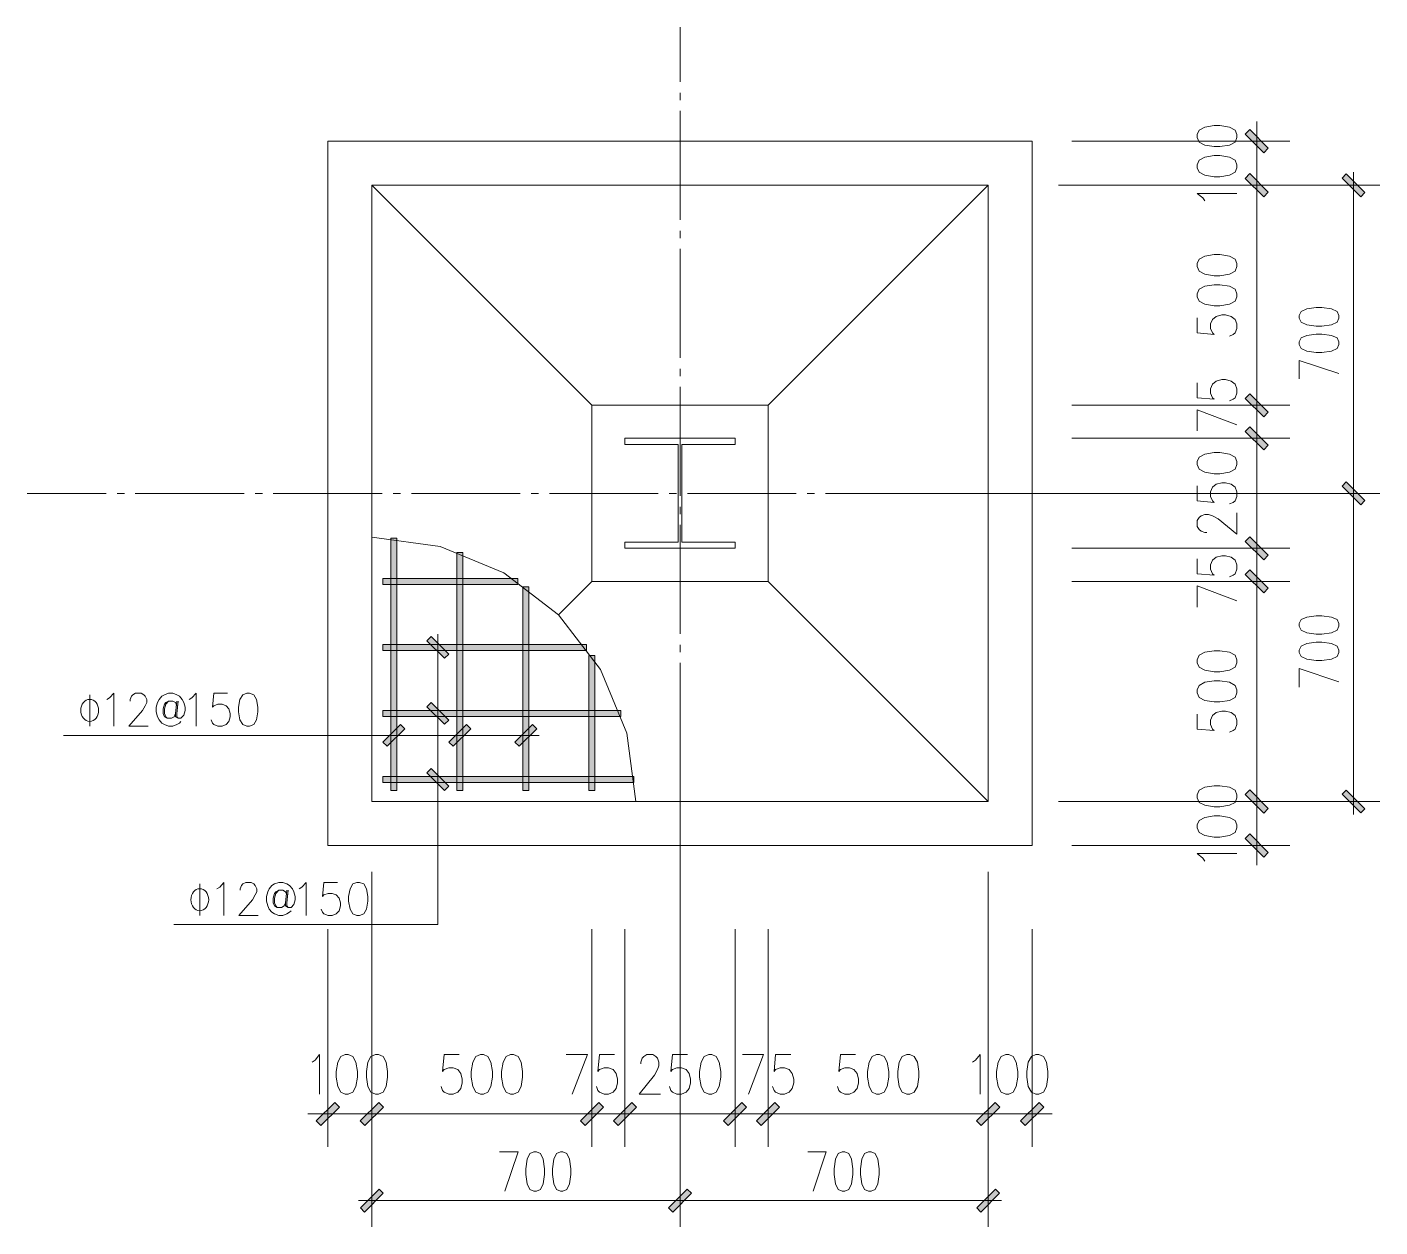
# Model space of a CAD drawing. Header units: millimetres. Extents: x 0 to 586, y 0 to 414.
# Drawn here: x 280 to 380.9, y 177.4 to 267 of the extents above; entities that cross this region are included whole.
import ezdxf

# ---------------------------------------------------------------- set-up
doc = ezdxf.new("R2010")
doc.units = ezdxf.units.MM

msp = doc.modelspace()

# ---------------------------------------------------------------- hatches: boundary and pattern name
h = msp.add_hatch(color=0)
h.dxf.hatch_style = 2
h.paths.add_polyline_path([(370.882333, 259.023556), (371.231583, 259.372806), (372.610944, 257.989917), (372.265222, 257.644194)])
h = msp.add_hatch(color=0)
h.dxf.hatch_style = 2
h.paths.add_polyline_path([(372.610944, 254.705556), (372.265222, 254.356306), (370.882333, 255.735667), (371.231583, 256.084917)])
h = msp.add_hatch(color=0)
h.dxf.hatch_style = 2
h.paths.add_polyline_path([(372.610944, 254.705556), (372.265222, 254.356306), (370.882333, 255.735667), (371.231583, 256.084917)])
h = msp.add_hatch(color=0)
h.dxf.hatch_style = 2
h.paths.add_polyline_path([(378.117806, 255.760361), (378.431778, 256.074333), (379.82525, 254.680861), (379.511278, 254.366889)])
h = msp.add_hatch(color=0)
h.dxf.hatch_style = 2
h.paths.add_polyline_path([(370.882333, 239.306806), (371.231583, 239.652528), (372.610944, 238.273167), (372.265222, 237.923917)])
h = msp.add_hatch(color=0)
h.dxf.hatch_style = 2
h.paths.add_polyline_path([(370.882333, 239.306806), (371.231583, 239.652528), (372.610944, 238.273167), (372.265222, 237.923917)])
h = msp.add_hatch(color=0)
h.dxf.hatch_style = 2
h.paths.add_polyline_path([(322.124917, 238.775169), (322.111864, 238.788222), (322.124917, 238.801275), (322.137969, 238.788222)])
h = msp.add_hatch(color=0)
h.dxf.hatch_style = 2
h.paths.add_polyline_path([(335.269417, 238.775169), (335.256364, 238.788222), (335.269417, 238.801275), (335.282469, 238.788222)])
h = msp.add_hatch(color=0)
h.dxf.hatch_style = 2
h.paths.add_polyline_path([(372.610944, 235.80725), (372.265222, 235.461528), (370.882333, 236.840889), (371.231583, 237.190139)])
h = msp.add_hatch(color=0)
h.dxf.hatch_style = 2
h.paths.add_polyline_path([(370.882333, 236.840889), (371.231583, 237.190139), (372.610944, 235.80725), (372.265222, 235.461528)])
h = msp.add_hatch(color=0)
h.dxf.hatch_style = 2
h.paths.add_polyline_path([(378.117806, 232.755722), (378.431778, 233.069694), (379.82525, 231.676222), (379.511278, 231.36225)])
h = msp.add_hatch(color=0)
h.dxf.hatch_style = 2
h.paths.add_polyline_path([(307.555194, 210.033306), (307.114222, 210.033306), (307.114222, 228.861056), (307.555194, 228.861056)])
h = msp.add_hatch(color=0)
h.dxf.hatch_style = 2
h.paths.add_polyline_path([(370.882333, 228.624694), (371.231583, 228.973944), (372.610944, 227.591056), (372.265222, 227.245333)])
h = msp.add_hatch(color=0)
h.dxf.hatch_style = 2
h.paths.add_polyline_path([(372.610944, 227.591056), (372.265222, 227.245333), (370.882333, 228.624694), (371.231583, 228.973944)])
h = msp.add_hatch(color=0)
h.dxf.hatch_style = 2
h.paths.add_polyline_path([(312.487028, 210.033306), (312.042528, 210.033306), (312.042528, 227.802722), (312.487028, 227.802722)])
h = msp.add_hatch(color=0)
h.dxf.hatch_style = 2
h.paths.add_polyline_path([(372.610944, 225.128667), (372.265222, 224.779417), (370.882333, 226.158778), (371.231583, 226.508028)])
h = msp.add_hatch(color=0)
h.dxf.hatch_style = 2
h.paths.add_polyline_path([(372.610944, 225.128667), (372.265222, 224.779417), (370.882333, 226.158778), (371.231583, 226.508028)])
h = msp.add_hatch(color=0)
h.dxf.hatch_style = 2
h.paths.add_polyline_path([(306.5145, 225.421472), (306.5145, 225.865972), (316.589833, 225.865972), (316.589833, 225.421472)])
h = msp.add_hatch(color=0)
h.dxf.hatch_style = 2
h.paths.add_polyline_path([(317.415333, 210.033306), (316.970833, 210.033306), (316.970833, 225.227444), (317.415333, 225.227444)])
h = msp.add_hatch(color=0)
h.dxf.hatch_style = 2
h.paths.add_polyline_path([(335.269417, 225.630669), (335.256364, 225.643722), (335.269417, 225.656775), (335.282469, 225.643722)])
h = msp.add_hatch(color=0)
h.dxf.hatch_style = 2
h.paths.add_polyline_path([(309.805917, 221.212833), (310.119889, 221.526806), (311.43575, 220.214472), (311.121778, 219.9005)])
h = msp.add_hatch(color=0)
h.dxf.hatch_style = 2
h.paths.add_polyline_path([(306.5145, 220.493167), (306.5145, 220.937667), (321.708639, 220.937667), (321.708639, 220.493167)])
h = msp.add_hatch(color=0)
h.dxf.hatch_style = 2
h.paths.add_polyline_path([(322.343639, 210.033306), (321.902667, 210.033306), (321.902667, 220.112167), (322.343639, 220.112167)])
h = msp.add_hatch(color=0)
h.dxf.hatch_style = 2
h.paths.add_polyline_path([(309.805917, 216.284528), (310.119889, 216.5985), (311.43575, 215.282639), (311.121778, 214.968667)])
h = msp.add_hatch(color=0)
h.dxf.hatch_style = 2
h.paths.add_polyline_path([(306.5145, 215.561333), (306.5145, 216.005833), (324.283917, 216.005833), (324.283917, 215.561333)])
h = msp.add_hatch(color=0)
h.dxf.hatch_style = 2
h.paths.add_polyline_path([(306.835528, 213.32825), (306.521556, 213.642222), (307.833889, 214.954556), (308.147861, 214.640583)])
h = msp.add_hatch(color=0)
h.dxf.hatch_style = 2
h.paths.add_polyline_path([(311.763833, 213.32825), (311.449861, 213.642222), (312.765722, 214.954556), (313.079694, 214.640583)])
h = msp.add_hatch(color=0)
h.dxf.hatch_style = 2
h.paths.add_polyline_path([(316.692139, 213.32825), (316.378167, 213.642222), (317.694028, 214.954556), (318.008, 214.640583)])
h = msp.add_hatch(color=0)
h.dxf.hatch_style = 2
h.paths.add_polyline_path([(306.5145, 210.633028), (306.5145, 211.077528), (325.254056, 211.077528), (325.254056, 210.633028)])
h = msp.add_hatch(color=0)
h.dxf.hatch_style = 2
h.paths.add_polyline_path([(309.805917, 211.356222), (310.119889, 211.670194), (311.43575, 210.354333), (311.121778, 210.040361)])
h = msp.add_hatch(color=0)
h.dxf.hatch_style = 2
h.paths.add_polyline_path([(370.882333, 209.726389), (371.231583, 210.075639), (372.610944, 208.696278), (372.265222, 208.347028)])
h = msp.add_hatch(color=0)
h.dxf.hatch_style = 2
h.paths.add_polyline_path([(370.882333, 209.726389), (371.231583, 210.075639), (372.610944, 208.696278), (372.265222, 208.347028)])
h = msp.add_hatch(color=0)
h.dxf.hatch_style = 2
h.paths.add_polyline_path([(378.117806, 209.751083), (378.431778, 210.065056), (379.82525, 208.671583), (379.511278, 208.357611)])
h = msp.add_hatch(color=0)
h.dxf.hatch_style = 2
h.paths.add_polyline_path([(372.610944, 205.408389), (372.265222, 205.062667), (370.882333, 206.442028), (371.231583, 206.791278)])
h = msp.add_hatch(color=0)
h.dxf.hatch_style = 2
h.paths.add_polyline_path([(301.889583, 185.014306), (301.540333, 185.363556), (302.919694, 186.742917), (303.268944, 186.393667)])
h = msp.add_hatch(color=0)
h.dxf.hatch_style = 2
h.paths.add_polyline_path([(306.207583, 186.742917), (306.556833, 186.393667), (305.177472, 185.014306), (304.828222, 185.363556)])
h = msp.add_hatch(color=0)
h.dxf.hatch_style = 2
h.paths.add_polyline_path([(306.207583, 186.742917), (306.556833, 186.393667), (305.177472, 185.014306), (304.828222, 185.363556)])
h = msp.add_hatch(color=0)
h.dxf.hatch_style = 2
h.paths.add_polyline_path([(321.606333, 185.014306), (321.260611, 185.363556), (322.639972, 186.742917), (322.989222, 186.393667)])
h = msp.add_hatch(color=0)
h.dxf.hatch_style = 2
h.paths.add_polyline_path([(321.606333, 185.014306), (321.260611, 185.363556), (322.639972, 186.742917), (322.989222, 186.393667)])
h = msp.add_hatch(color=0)
h.dxf.hatch_style = 2
h.paths.add_polyline_path([(325.105889, 186.742917), (325.451611, 186.393667), (324.07225, 185.014306), (323.723, 185.363556)])
h = msp.add_hatch(color=0)
h.dxf.hatch_style = 2
h.paths.add_polyline_path([(324.07225, 185.014306), (323.723, 185.363556), (325.105889, 186.742917), (325.451611, 186.393667)])
h = msp.add_hatch(color=0)
h.dxf.hatch_style = 2
h.paths.add_polyline_path([(332.288444, 185.014306), (331.939194, 185.363556), (333.318556, 186.742917), (333.667806, 186.393667)])
h = msp.add_hatch(color=0)
h.dxf.hatch_style = 2
h.paths.add_polyline_path([(333.318556, 186.742917), (333.667806, 186.393667), (332.288444, 185.014306), (331.939194, 185.363556)])
h = msp.add_hatch(color=0)
h.dxf.hatch_style = 2
h.paths.add_polyline_path([(335.784472, 186.742917), (336.133722, 186.393667), (334.754361, 185.014306), (334.405111, 185.363556)])
h = msp.add_hatch(color=0)
h.dxf.hatch_style = 2
h.paths.add_polyline_path([(335.784472, 186.742917), (336.133722, 186.393667), (334.754361, 185.014306), (334.405111, 185.363556)])
h = msp.add_hatch(color=0)
h.dxf.hatch_style = 2
h.paths.add_polyline_path([(351.18675, 185.014306), (350.8375, 185.363556), (352.216861, 186.742917), (352.566111, 186.393667)])
h = msp.add_hatch(color=0)
h.dxf.hatch_style = 2
h.paths.add_polyline_path([(351.18675, 185.014306), (350.8375, 185.363556), (352.216861, 186.742917), (352.566111, 186.393667)])
h = msp.add_hatch(color=0)
h.dxf.hatch_style = 2
h.paths.add_polyline_path([(355.50475, 186.742917), (355.850472, 186.393667), (354.471111, 185.014306), (354.121861, 185.363556)])
h = msp.add_hatch(color=0)
h.dxf.hatch_style = 2
h.paths.add_polyline_path([(306.232278, 180.265917), (306.54625, 179.951944), (305.152778, 178.554944), (304.838806, 178.868917)])
h = msp.add_hatch(color=0)
h.dxf.hatch_style = 2
h.paths.add_polyline_path([(329.236917, 180.265917), (329.550889, 179.951944), (328.157417, 178.554944), (327.843444, 178.868917)])
h = msp.add_hatch(color=0)
h.dxf.hatch_style = 2
h.paths.add_polyline_path([(352.241556, 180.265917), (352.555528, 179.951944), (351.162056, 178.554944), (350.848083, 178.868917)])

# ---------------------------------------------------------------- linework, layer by layer
at = {"color": 0, "lineweight": 0}
for points in [[(328.697167, 262.932333), (328.697167, 267.031611)], [(328.697167, 261.577667), (328.697167, 262.120944)], [(328.697167, 252.631222), (328.697167, 260.766278)], [(371.746639, 259.986639), (371.746639, 257.030361)], [(357.945972, 258.5085), (374.212556, 258.5085)], [(371.746639, 255.220611), (371.746639, 258.5085)], [(371.746639, 253.742472), (371.746639, 256.69875)], [(371.746639, 253.742472), (371.746639, 256.69875)], [(378.971528, 208.227083), (378.971528, 256.208389)], [(322.124917, 238.788222), (305.692528, 255.220611)], [(335.269417, 238.788222), (351.701806, 255.220611)], [(356.958194, 255.220611), (380.943556, 255.220611)], [(357.945972, 255.220611), (374.212556, 255.220611)], [(357.945972, 255.220611), (374.212556, 255.220611)], [(367.873139, 254.045861), (367.732028, 254.271639), (367.312222, 254.610306), (370.2685, 254.610306)], [(371.746639, 238.798806), (371.746639, 255.210028)], [(328.697167, 251.276556), (328.697167, 251.816306)], [(328.697167, 242.330111), (328.697167, 250.461639)], [(367.312222, 245.314611), (367.312222, 244.18925), (368.578694, 244.076361), (368.437583, 244.18925), (368.296472, 244.527917), (368.296472, 244.863056), (368.437583, 245.201722), (368.719806, 245.4275), (369.143139, 245.540389), (369.425361, 245.540389), (369.845167, 245.4275), (370.127389, 245.201722), (370.2685, 244.863056), (370.2685, 244.527917), (370.127389, 244.18925), (369.986278, 244.076361), (369.704056, 243.963472)], [(328.697167, 240.971917), (328.697167, 241.515194)], [(374.921639, 240.76025), (374.921639, 242.139611), (377.881444, 241.155361)], [(367.312222, 240.478028), (367.312222, 239.352667), (368.578694, 239.239778), (368.437583, 239.352667), (368.296472, 239.691333), (368.296472, 240.03), (368.437583, 240.365139), (368.719806, 240.590917), (369.143139, 240.703806), (369.425361, 240.703806), (369.845167, 240.590917), (370.127389, 240.365139), (370.2685, 240.03), (370.2685, 239.691333), (370.127389, 239.352667), (369.986278, 239.239778), (369.704056, 239.126889)], [(328.697167, 232.025472), (328.697167, 240.160528)], [(371.746639, 240.266361), (371.746639, 237.310083)], [(371.746639, 240.266361), (371.746639, 237.310083)], [(357.945972, 238.788222), (374.212556, 238.788222)], [(357.945972, 238.788222), (374.212556, 238.788222)], [(367.312222, 236.872639), (367.312222, 238.449556), (370.2685, 237.324194)], [(371.746639, 238.798806), (371.746639, 238.809389)], [(371.746639, 236.325833), (371.746639, 238.788222)], [(371.746639, 234.844167), (371.746639, 237.803972)], [(371.746639, 237.803972), (371.746639, 234.844167)], [(357.945972, 236.325833), (374.212556, 236.325833)], [(357.945972, 236.325833), (374.212556, 236.325833)], [(371.746639, 236.332889), (371.746639, 236.343472)], [(371.746639, 236.325833), (371.746639, 228.109639)], [(371.746639, 236.31525), (371.746639, 236.304667)], [(367.312222, 232.780417), (367.312222, 231.651528), (368.578694, 231.538639), (368.437583, 231.651528), (368.296472, 231.990194), (368.296472, 232.328861), (368.437583, 232.667528), (368.719806, 232.893306), (369.143139, 233.006194), (369.425361, 233.006194), (369.845167, 232.893306), (370.127389, 232.667528), (370.2685, 232.328861), (370.2685, 231.990194), (370.127389, 231.651528), (369.986278, 231.538639), (369.704056, 231.429278)], [(285.866417, 232.215972), (279.957389, 232.215972)], [(287.221083, 232.215972), (286.677806, 232.215972)], [(296.167528, 232.215972), (288.036, 232.215972)], [(297.525722, 232.215972), (296.982444, 232.215972)], [(306.472167, 232.215972), (298.337111, 232.215972)], [(307.826833, 232.215972), (307.283556, 232.215972)], [(316.773278, 232.215972), (308.64175, 232.215972)], [(318.131472, 232.215972), (317.588194, 232.215972)], [(327.077917, 232.215972), (318.942861, 232.215972)], [(328.432583, 232.215972), (327.889306, 232.215972)], [(337.379028, 232.215972), (329.2475, 232.215972)], [(338.737222, 232.215972), (338.193944, 232.215972)], [(345.457639, 232.215972), (339.548611, 232.215972)], [(345.457639, 232.215972), (380.943556, 232.215972)], [(328.697167, 230.670806), (328.697167, 231.210556)], [(368.01425, 229.287917), (367.873139, 229.287917), (367.594444, 229.400806), (367.453333, 229.513694), (367.312222, 229.735944), (367.312222, 230.1875), (367.453333, 230.413278), (367.594444, 230.526167), (367.873139, 230.639056), (368.155361, 230.639056), (368.437583, 230.526167), (368.860917, 230.300389), (370.2685, 229.175028), (370.2685, 230.751944)], [(328.697167, 221.724361), (328.697167, 229.855889)], [(371.746639, 229.587778), (371.746639, 226.627972)], [(371.746639, 226.627972), (371.746639, 229.587778)], [(325.409278, 209.214861), (324.735472, 214.316028), (322.766972, 219.071472), (319.630778, 223.153111), (315.549139, 226.285778), (310.793694, 228.257806), (305.692528, 228.931611)], [(357.945972, 228.109639), (374.212556, 228.109639)], [(357.945972, 228.109639), (374.212556, 228.109639)], [(367.312222, 227.333528), (367.312222, 226.208167), (368.578694, 226.095278), (368.437583, 226.208167), (368.296472, 226.546833), (368.296472, 226.881972), (368.437583, 227.220639), (368.719806, 227.446417), (369.143139, 227.559306), (369.425361, 227.559306), (369.845167, 227.446417), (370.127389, 227.220639), (370.2685, 226.881972), (370.2685, 226.546833), (370.127389, 226.208167), (369.986278, 226.095278), (369.704056, 225.982389)], [(371.746639, 228.116694), (371.746639, 228.127278)], [(371.746639, 228.109639), (371.746639, 225.643722)], [(371.746639, 228.099056), (371.746639, 228.088472)], [(371.746639, 224.165583), (371.746639, 227.121861)], [(371.746639, 224.165583), (371.746639, 227.121861)], [(322.124917, 225.643722), (319.634306, 223.153111)], [(335.269417, 225.643722), (351.701806, 209.211333)], [(357.945972, 225.643722), (374.212556, 225.643722)], [(357.945972, 225.643722), (374.212556, 225.643722)], [(367.312222, 223.728139), (367.312222, 225.305056), (370.2685, 224.179694)], [(371.746639, 225.633139), (371.746639, 225.622556)], [(371.746639, 225.633139), (371.746639, 209.221917)], [(310.620833, 200.010889), (310.620833, 221.699667)], [(328.697167, 220.366167), (328.697167, 220.909444)], [(328.697167, 215.4555), (328.697167, 219.554778)], [(374.921639, 217.755611), (374.921639, 219.134972), (377.881444, 218.150722)], [(284.635222, 217.180583), (284.635222, 214.831083)], [(285.915806, 216.827806), (286.120417, 216.944222), (286.427333, 217.297), (286.427333, 214.831083)], [(287.655, 216.707861), (287.655, 216.827806), (287.757306, 217.060639), (287.859611, 217.180583), (288.064222, 217.297), (288.473444, 217.297), (288.678056, 217.180583), (288.780361, 217.060639), (288.886194, 216.827806), (288.886194, 216.591444), (288.780361, 216.358611), (288.57575, 216.005833), (287.552694, 214.831083), (288.9885, 214.831083)], [(291.136917, 216.707861), (291.034611, 215.769472), (291.034611, 215.536639), (291.239222, 215.416694), (291.443833, 215.416694), (291.648444, 215.653056), (291.75075, 216.005833), (291.75075, 216.238667), (291.648444, 216.591444), (291.546139, 216.827806), (291.341528, 217.060639), (291.136917, 217.180583), (290.83, 217.297), (290.523083, 217.297), (290.216167, 217.180583), (290.011556, 217.060639), (289.806944, 216.827806), (289.704639, 216.591444), (289.602333, 216.238667), (289.602333, 215.889417), (289.704639, 215.536639), (289.806944, 215.300278), (290.011556, 215.067444), (290.216167, 214.9475), (290.523083, 214.831083), (290.83, 214.831083), (291.136917, 214.9475), (291.341528, 215.067444), (291.443833, 215.183861)], [(292.057667, 216.827806), (292.265806, 216.944222), (292.572722, 217.297), (292.572722, 214.831083)], [(294.92575, 217.297), (293.902694, 217.297), (293.800389, 216.238667), (293.902694, 216.358611), (294.209611, 216.475028), (294.516528, 216.475028), (294.823444, 216.358611), (295.028056, 216.12225), (295.130361, 215.769472), (295.130361, 215.536639), (295.028056, 215.183861), (294.823444, 214.9475), (294.516528, 214.831083), (294.209611, 214.831083), (293.902694, 214.9475), (293.800389, 215.067444), (293.698083, 215.300278)], [(291.136917, 216.358611), (291.034611, 216.591444), (290.83, 216.707861), (290.523083, 216.707861), (290.318472, 216.591444), (290.216167, 216.475028), (290.113861, 216.12225), (290.113861, 215.769472), (290.216167, 215.536639), (290.420778, 215.416694), (290.727694, 215.416694), (290.932306, 215.536639), (291.034611, 215.769472)], [(290.523083, 216.707861), (290.318472, 216.475028), (290.216167, 216.12225), (290.216167, 215.769472), (290.318472, 215.536639), (290.420778, 215.416694)], [(291.239222, 216.707861), (291.136917, 215.769472), (291.136917, 215.536639), (291.239222, 215.416694)], [(328.697167, 215.4555), (328.697167, 177.440167)], [(367.312222, 215.737722), (367.312222, 214.612361), (368.578694, 214.499472), (368.437583, 214.612361), (368.296472, 214.9475), (368.296472, 215.286167), (368.437583, 215.624833), (368.719806, 215.850611), (369.143139, 215.9635), (369.425361, 215.9635), (369.845167, 215.850611), (370.127389, 215.624833), (370.2685, 215.286167), (370.2685, 214.9475), (370.127389, 214.612361), (369.986278, 214.499472), (369.704056, 214.386583)], [(282.687889, 214.139639), (318.180861, 214.139639)], [(371.746639, 210.689472), (371.746639, 207.733194)], [(371.746639, 210.689472), (371.746639, 207.733194)], [(356.958194, 209.211333), (380.943556, 209.211333)], [(357.945972, 209.211333), (374.212556, 209.211333)], [(357.945972, 209.211333), (374.212556, 209.211333)], [(371.746639, 209.221917), (371.746639, 209.2325)], [(371.746639, 209.211333), (371.746639, 205.926972)], [(371.746639, 204.445306), (371.746639, 207.405111)], [(357.945972, 205.926972), (374.212556, 205.926972)], [(367.873139, 204.752222), (367.732028, 204.978), (367.312222, 205.316667), (370.2685, 205.316667)], [(371.746639, 205.916389), (371.746639, 205.905806)], [(292.851417, 203.048306), (292.851417, 200.698806)], [(294.132, 202.695528), (294.336611, 202.811944), (294.643528, 203.164722), (294.643528, 200.698806)], [(295.871194, 202.579111), (295.871194, 202.695528), (295.9735, 202.931889), (296.075806, 203.048306), (296.280417, 203.164722), (296.689639, 203.164722), (296.89425, 203.048306), (296.996556, 202.931889), (297.098861, 202.695528), (297.098861, 202.459167), (296.996556, 202.226333), (296.791944, 201.873556), (295.768889, 200.698806), (297.201167, 200.698806)], [(299.353111, 202.579111), (299.250806, 201.640722), (299.250806, 201.404361), (299.455417, 201.287944), (299.660028, 201.287944), (299.864639, 201.520778), (299.966944, 201.873556), (299.966944, 202.109917), (299.864639, 202.459167), (299.762333, 202.695528), (299.557722, 202.931889), (299.353111, 203.048306), (299.046194, 203.164722), (298.739278, 203.164722), (298.432361, 203.048306), (298.22775, 202.931889), (298.023139, 202.695528), (297.920833, 202.459167), (297.818528, 202.109917), (297.818528, 201.757139), (297.920833, 201.404361), (298.023139, 201.168), (298.22775, 200.935167), (298.432361, 200.81875), (298.739278, 200.698806), (299.046194, 200.698806), (299.353111, 200.81875), (299.557722, 200.935167), (299.660028, 201.051583)], [(300.273861, 202.695528), (300.478472, 202.811944), (300.788917, 203.164722), (300.788917, 200.698806)], [(303.141944, 203.164722), (302.118889, 203.164722), (302.016583, 202.109917), (302.118889, 202.226333), (302.425806, 202.34275), (302.732722, 202.34275), (303.039639, 202.226333), (303.24425, 201.989972), (303.346556, 201.640722), (303.346556, 201.404361), (303.24425, 201.051583), (303.039639, 200.81875), (302.732722, 200.698806), (302.425806, 200.698806), (302.118889, 200.81875), (302.016583, 200.935167), (301.914278, 201.168)], [(305.692528, 203.954944), (305.692528, 177.440167)], [(351.701806, 203.954944), (351.701806, 177.440167)], [(299.353111, 202.226333), (299.250806, 202.459167), (299.046194, 202.579111), (298.739278, 202.579111), (298.534667, 202.459167), (298.432361, 202.34275), (298.330056, 201.989972), (298.330056, 201.640722), (298.432361, 201.404361), (298.636972, 201.287944), (298.943889, 201.287944), (299.1485, 201.404361), (299.250806, 201.640722)], [(298.739278, 202.579111), (298.534667, 202.34275), (298.432361, 201.989972), (298.432361, 201.640722), (298.534667, 201.404361), (298.636972, 201.287944)], [(299.455417, 202.579111), (299.353111, 201.640722), (299.353111, 201.404361), (299.455417, 201.287944)], [(310.620833, 200.010889), (290.904083, 200.010889)], [(302.404639, 199.682806), (302.404639, 183.412694)], [(305.692528, 199.682806), (305.692528, 183.412694)], [(305.692528, 199.682806), (305.692528, 183.412694)], [(322.124917, 199.682806), (322.124917, 183.412694)], [(322.124917, 199.682806), (322.124917, 183.412694)], [(324.587306, 199.682806), (324.587306, 183.412694)], [(324.587306, 199.682806), (324.587306, 183.412694)], [(332.8035, 199.682806), (332.8035, 183.412694)], [(332.8035, 199.682806), (332.8035, 183.412694)], [(335.269417, 199.682806), (335.269417, 183.412694)], [(335.269417, 199.682806), (335.269417, 183.412694)], [(351.701806, 199.682806), (351.701806, 183.412694)], [(351.701806, 199.682806), (351.701806, 183.412694)], [(354.986167, 199.682806), (354.986167, 183.412694)], [(301.229889, 189.752111), (301.455667, 189.893222), (301.794333, 190.316556), (301.794333, 187.35675)], [(312.218917, 190.316556), (311.090028, 190.316556), (310.977139, 189.046556), (311.090028, 189.187667), (311.428694, 189.328778), (311.767361, 189.328778), (312.106028, 189.187667), (312.331806, 188.905444), (312.441167, 188.485639), (312.441167, 188.203417), (312.331806, 187.780083), (312.106028, 187.497861), (311.767361, 187.35675), (311.428694, 187.35675), (311.090028, 187.497861), (310.977139, 187.638972), (310.86425, 187.921194)], [(320.209333, 190.316556), (321.78625, 190.316556), (320.657361, 187.35675)], [(323.814722, 190.316556), (322.685833, 190.316556), (322.572944, 189.046556), (322.685833, 189.187667), (323.0245, 189.328778), (323.363167, 189.328778), (323.701833, 189.187667), (323.927611, 188.905444), (324.0405, 188.485639), (324.0405, 188.203417), (323.927611, 187.780083), (323.701833, 187.497861), (323.363167, 187.35675), (323.0245, 187.35675), (322.685833, 187.497861), (322.572944, 187.638972), (322.460056, 187.921194)], [(325.765583, 189.611), (325.765583, 189.752111), (325.878472, 190.034333), (325.991361, 190.175444), (326.217139, 190.316556), (326.668694, 190.316556), (326.894472, 190.175444), (327.007361, 190.034333), (327.12025, 189.752111), (327.12025, 189.469889), (327.007361, 189.187667), (326.781583, 188.764333), (325.652694, 187.35675), (327.233139, 187.35675)], [(329.258083, 190.316556), (328.132722, 190.316556), (328.019833, 189.046556), (328.132722, 189.187667), (328.471389, 189.328778), (328.810056, 189.328778), (329.148722, 189.187667), (329.370972, 188.905444), (329.483861, 188.485639), (329.483861, 188.203417), (329.370972, 187.780083), (329.148722, 187.497861), (328.810056, 187.35675), (328.471389, 187.35675), (328.132722, 187.497861), (328.019833, 187.638972), (327.906944, 187.921194)], [(333.353833, 190.316556), (334.93075, 190.316556), (333.805389, 187.35675)], [(336.959222, 190.316556), (335.833861, 190.316556), (335.720972, 189.046556), (335.833861, 189.187667), (336.169, 189.328778), (336.507667, 189.328778), (336.846333, 189.187667), (337.072111, 188.905444), (337.185, 188.485639), (337.185, 188.203417), (337.072111, 187.780083), (336.846333, 187.497861), (336.507667, 187.35675), (336.169, 187.35675), (335.833861, 187.497861), (335.720972, 187.638972), (335.608083, 187.921194)], [(341.795806, 190.316556), (340.666917, 190.316556), (340.554028, 189.046556), (340.666917, 189.187667), (341.005583, 189.328778), (341.34425, 189.328778), (341.682917, 189.187667), (341.908694, 188.905444), (342.021583, 188.485639), (342.021583, 188.203417), (341.908694, 187.780083), (341.682917, 187.497861), (341.34425, 187.35675), (341.005583, 187.35675), (340.666917, 187.497861), (340.554028, 187.638972), (340.441139, 187.921194)], [(350.527056, 189.752111), (350.752833, 189.893222), (351.0915, 190.316556), (351.0915, 187.35675)], [(300.9265, 185.878611), (303.882778, 185.878611)], [(305.692528, 185.878611), (302.404639, 185.878611)], [(307.170667, 185.878611), (304.214389, 185.878611)], [(307.170667, 185.878611), (304.214389, 185.878611)], [(322.114333, 185.878611), (305.703111, 185.878611)], [(320.64325, 185.878611), (323.603056, 185.878611)], [(320.64325, 185.878611), (323.603056, 185.878611)], [(322.114333, 185.878611), (322.10375, 185.878611)], [(324.587306, 185.878611), (322.124917, 185.878611)], [(326.065444, 185.878611), (323.109167, 185.878611)], [(323.109167, 185.878611), (326.065444, 185.878611)], [(332.8035, 185.878611), (324.587306, 185.878611)], [(324.597889, 185.878611), (324.608472, 185.878611)], [(331.325361, 185.878611), (334.281639, 185.878611)], [(334.281639, 185.878611), (331.325361, 185.878611)], [(332.8035, 185.878611), (335.269417, 185.878611)], [(332.814083, 185.878611), (332.824667, 185.878611)], [(336.747556, 185.878611), (333.791278, 185.878611)], [(336.747556, 185.878611), (333.791278, 185.878611)], [(335.28, 185.878611), (351.691222, 185.878611)], [(350.223667, 185.878611), (353.179944, 185.878611)], [(350.223667, 185.878611), (353.179944, 185.878611)], [(351.691222, 185.878611), (351.680639, 185.878611)], [(351.701806, 185.878611), (354.986167, 185.878611)], [(356.467833, 185.878611), (353.508028, 185.878611)], [(354.99675, 185.878611), (355.007333, 185.878611)], [(315.228111, 183.059917), (316.611, 183.059917), (315.623222, 180.100111)], [(338.23275, 183.059917), (339.615639, 183.059917), (338.627861, 180.100111)], [(304.70475, 179.408667), (352.686056, 179.408667)]]:
    msp.add_lwpolyline(points, dxfattribs=at)
for points in [[(367.312222, 258.780139), (367.453333, 258.441472), (367.873139, 258.215694), (368.578694, 258.102806), (369.002028, 258.102806), (369.704056, 258.215694), (370.127389, 258.441472), (370.2685, 258.780139), (370.2685, 259.005917), (370.127389, 259.344583), (369.704056, 259.566833), (369.002028, 259.679722), (368.578694, 259.679722), (367.873139, 259.566833), (367.453333, 259.344583), (367.312222, 259.005917)], [(370.882333, 259.023556), (371.231583, 259.372806), (372.610944, 257.989917), (372.265222, 257.644194)], [(302.404639, 205.926972), (354.986167, 205.926972), (354.986167, 258.5085), (302.404639, 258.5085)], [(367.312222, 256.525889), (367.453333, 256.187222), (367.873139, 255.961444), (368.578694, 255.848556), (369.002028, 255.848556), (369.704056, 255.961444), (370.127389, 256.187222), (370.2685, 256.525889), (370.2685, 256.751667), (370.127389, 257.090333), (369.704056, 257.316111), (369.002028, 257.429), (368.578694, 257.429), (367.873139, 257.316111), (367.453333, 257.090333), (367.312222, 256.751667)], [(372.610944, 254.705556), (372.265222, 254.356306), (370.882333, 255.735667), (371.231583, 256.084917)], [(372.610944, 254.705556), (372.265222, 254.356306), (370.882333, 255.735667), (371.231583, 256.084917)], [(378.117806, 255.760361), (378.431778, 256.074333), (379.82525, 254.680861), (379.511278, 254.366889)], [(305.692528, 209.211333), (351.701806, 209.211333), (351.701806, 255.220611), (305.692528, 255.220611)], [(367.312222, 249.145778), (367.453333, 248.807111), (367.873139, 248.581333), (368.578694, 248.468444), (369.002028, 248.468444), (369.704056, 248.581333), (370.127389, 248.807111), (370.2685, 249.145778), (370.2685, 249.371556), (370.127389, 249.710222), (369.704056, 249.936), (369.002028, 250.048889), (368.578694, 250.048889), (367.873139, 249.936), (367.453333, 249.710222), (367.312222, 249.371556)], [(367.312222, 246.891528), (367.453333, 246.552861), (367.873139, 246.330611), (368.578694, 246.217722), (369.002028, 246.217722), (369.704056, 246.330611), (370.127389, 246.552861), (370.2685, 246.891528), (370.2685, 247.117306), (370.127389, 247.455972), (369.704056, 247.68175), (369.002028, 247.794639), (368.578694, 247.794639), (367.873139, 247.68175), (367.453333, 247.455972), (367.312222, 247.117306)], [(374.921639, 245.296972), (375.06275, 245.000639), (375.486083, 244.803083), (376.191639, 244.704306), (376.611444, 244.704306), (377.317, 244.803083), (377.740333, 245.000639), (377.881444, 245.296972), (377.881444, 245.494528), (377.740333, 245.790861), (377.317, 245.984889), (376.611444, 246.083667), (376.191639, 246.083667), (375.486083, 245.984889), (375.06275, 245.790861), (374.921639, 245.494528)], [(374.921639, 243.324944), (375.06275, 243.028611), (375.486083, 242.831056), (376.191639, 242.732278), (376.611444, 242.732278), (377.317, 242.831056), (377.740333, 243.028611), (377.881444, 243.324944), (377.881444, 243.5225), (377.740333, 243.818833), (377.317, 244.012861), (376.611444, 244.111639), (376.191639, 244.111639), (375.486083, 244.012861), (375.06275, 243.818833), (374.921639, 243.5225)], [(370.882333, 239.306806), (371.231583, 239.652528), (372.610944, 238.273167), (372.265222, 237.923917)], [(370.882333, 239.306806), (371.231583, 239.652528), (372.610944, 238.273167), (372.265222, 237.923917)], [(322.124917, 225.643722), (335.269417, 225.643722), (335.269417, 238.788222), (322.124917, 238.788222)], [(322.124917, 225.643722), (335.269417, 225.643722), (335.269417, 238.788222), (322.124917, 238.788222)], [(332.8035, 228.109639), (332.8035, 228.56825), (328.845333, 228.56825), (328.845333, 235.863694), (332.8035, 235.863694), (332.8035, 236.325833), (324.587306, 236.325833), (324.587306, 235.863694), (328.549, 235.863694), (328.549, 228.56825), (324.587306, 228.56825), (324.587306, 228.109639)], [(372.610944, 235.80725), (372.265222, 235.461528), (370.882333, 236.840889), (371.231583, 237.190139)], [(370.882333, 236.840889), (371.231583, 237.190139), (372.610944, 235.80725), (372.265222, 235.461528)], [(367.312222, 234.357333), (367.453333, 234.018667), (367.873139, 233.792889), (368.578694, 233.68), (369.002028, 233.68), (369.704056, 233.792889), (370.127389, 234.018667), (370.2685, 234.357333), (370.2685, 234.583111), (370.127389, 234.921778), (369.704056, 235.147556), (369.002028, 235.260444), (368.578694, 235.260444), (367.873139, 235.147556), (367.453333, 234.921778), (367.312222, 234.583111)], [(378.117806, 232.755722), (378.431778, 233.069694), (379.82525, 231.676222), (379.511278, 231.36225)], [(307.555194, 210.033306), (307.114222, 210.033306), (307.114222, 228.861056), (307.555194, 228.861056)], [(370.882333, 228.624694), (371.231583, 228.973944), (372.610944, 227.591056), (372.265222, 227.245333)], [(372.610944, 227.591056), (372.265222, 227.245333), (370.882333, 228.624694), (371.231583, 228.973944)], [(312.487028, 210.033306), (312.042528, 210.033306), (312.042528, 227.802722), (312.487028, 227.802722)], [(372.610944, 225.128667), (372.265222, 224.779417), (370.882333, 226.158778), (371.231583, 226.508028)], [(372.610944, 225.128667), (372.265222, 224.779417), (370.882333, 226.158778), (371.231583, 226.508028)], [(306.5145, 225.421472), (306.5145, 225.865972), (316.589833, 225.865972), (316.589833, 225.421472)], [(317.415333, 210.033306), (316.970833, 210.033306), (316.970833, 225.227444), (317.415333, 225.227444)], [(374.921639, 222.292333), (375.06275, 221.996), (375.486083, 221.798444), (376.191639, 221.699667), (376.611444, 221.699667), (377.317, 221.798444), (377.740333, 221.996), (377.881444, 222.292333), (377.881444, 222.489889), (377.740333, 222.786222), (377.317, 222.98025), (376.611444, 223.079028), (376.191639, 223.079028), (375.486083, 222.98025), (375.06275, 222.786222), (374.921639, 222.489889)], [(309.805917, 221.212833), (310.119889, 221.526806), (311.43575, 220.214472), (311.121778, 219.9005)], [(306.5145, 220.493167), (306.5145, 220.937667), (321.708639, 220.937667), (321.708639, 220.493167)], [(367.312222, 219.568889), (367.453333, 219.230222), (367.873139, 219.004444), (368.578694, 218.891556), (369.002028, 218.891556), (369.704056, 219.004444), (370.127389, 219.230222), (370.2685, 219.568889), (370.2685, 219.794667), (370.127389, 220.133333), (369.704056, 220.355583), (369.002028, 220.468472), (368.578694, 220.468472), (367.873139, 220.355583), (367.453333, 220.133333), (367.312222, 219.794667)], [(374.921639, 220.320306), (375.06275, 220.023972), (375.486083, 219.826417), (376.191639, 219.727639), (376.611444, 219.727639), (377.317, 219.826417), (377.740333, 220.023972), (377.881444, 220.320306), (377.881444, 220.517861), (377.740333, 220.814194), (377.317, 221.008222), (376.611444, 221.107), (376.191639, 221.107), (375.486083, 221.008222), (375.06275, 220.814194), (374.921639, 220.517861)], [(322.343639, 210.033306), (321.902667, 210.033306), (321.902667, 220.112167), (322.343639, 220.112167)], [(367.312222, 217.314639), (367.453333, 216.975972), (367.873139, 216.750194), (368.578694, 216.637306), (369.002028, 216.637306), (369.704056, 216.750194), (370.127389, 216.975972), (370.2685, 217.314639), (370.2685, 217.540417), (370.127389, 217.879083), (369.704056, 218.104861), (369.002028, 218.21775), (368.578694, 218.21775), (367.873139, 218.104861), (367.453333, 217.879083), (367.312222, 217.540417)], [(296.361556, 217.297), (296.054639, 217.180583), (295.850028, 216.827806), (295.747722, 216.238667), (295.747722, 215.889417), (295.850028, 215.300278), (296.054639, 214.9475), (296.361556, 214.831083), (296.566167, 214.831083), (296.873083, 214.9475), (297.077694, 215.300278), (297.18, 215.889417), (297.18, 216.238667), (297.077694, 216.827806), (296.873083, 217.180583), (296.566167, 217.297)], [(309.805917, 216.284528), (310.119889, 216.5985), (311.43575, 215.282639), (311.121778, 214.968667)], [(306.5145, 215.561333), (306.5145, 216.005833), (324.283917, 216.005833), (324.283917, 215.561333)], [(306.835528, 213.32825), (306.521556, 213.642222), (307.833889, 214.954556), (308.147861, 214.640583)], [(311.763833, 213.32825), (311.449861, 213.642222), (312.765722, 214.954556), (313.079694, 214.640583)], [(316.692139, 213.32825), (316.378167, 213.642222), (317.694028, 214.954556), (318.008, 214.640583)], [(306.5145, 210.633028), (306.5145, 211.077528), (325.254056, 211.077528), (325.254056, 210.633028)], [(309.805917, 211.356222), (310.119889, 211.670194), (311.43575, 210.354333), (311.121778, 210.040361)], [(367.312222, 209.482972), (367.453333, 209.144306), (367.873139, 208.922056), (368.578694, 208.809167), (369.002028, 208.809167), (369.704056, 208.922056), (370.127389, 209.144306), (370.2685, 209.482972), (370.2685, 209.70875), (370.127389, 210.047417), (369.704056, 210.273194), (369.002028, 210.386083), (368.578694, 210.386083), (367.873139, 210.273194), (367.453333, 210.047417), (367.312222, 209.70875)], [(370.882333, 209.726389), (371.231583, 210.075639), (372.610944, 208.696278), (372.265222, 208.347028)], [(370.882333, 209.726389), (371.231583, 210.075639), (372.610944, 208.696278), (372.265222, 208.347028)], [(378.117806, 209.751083), (378.431778, 210.065056), (379.82525, 208.671583), (379.511278, 208.357611)], [(367.312222, 207.23225), (367.453333, 206.893583), (367.873139, 206.667806), (368.578694, 206.554917), (369.002028, 206.554917), (369.704056, 206.667806), (370.127389, 206.893583), (370.2685, 207.23225), (370.2685, 207.4545), (370.127389, 207.793167), (369.704056, 208.018944), (369.002028, 208.131833), (368.578694, 208.131833), (367.873139, 208.018944), (367.453333, 207.793167), (367.312222, 207.4545)], [(372.610944, 205.408389), (372.265222, 205.062667), (370.882333, 206.442028), (371.231583, 206.791278)], [(304.57775, 203.164722), (304.270833, 203.048306), (304.066222, 202.695528), (303.960389, 202.109917), (303.960389, 201.757139), (304.066222, 201.168), (304.270833, 200.81875), (304.57775, 200.698806), (304.782361, 200.698806), (305.089278, 200.81875), (305.293889, 201.168), (305.396194, 201.757139), (305.396194, 202.109917), (305.293889, 202.695528), (305.089278, 203.048306), (304.782361, 203.164722)], [(303.709917, 190.316556), (303.37125, 190.175444), (303.145472, 189.752111), (303.036111, 189.046556), (303.036111, 188.623222), (303.145472, 187.921194), (303.37125, 187.497861), (303.709917, 187.35675), (303.935694, 187.35675), (304.274361, 187.497861), (304.500139, 187.921194), (304.613028, 188.623222), (304.613028, 189.046556), (304.500139, 189.752111), (304.274361, 190.175444), (303.935694, 190.316556)], [(305.964167, 190.316556), (305.6255, 190.175444), (305.399722, 189.752111), (305.286833, 189.046556), (305.286833, 188.623222), (305.399722, 187.921194), (305.6255, 187.497861), (305.964167, 187.35675), (306.189944, 187.35675), (306.528611, 187.497861), (306.754389, 187.921194), (306.86375, 188.623222), (306.86375, 189.046556), (306.754389, 189.752111), (306.528611, 190.175444), (306.189944, 190.316556)], [(313.795833, 190.316556), (313.457167, 190.175444), (313.231389, 189.752111), (313.1185, 189.046556), (313.1185, 188.623222), (313.231389, 187.921194), (313.457167, 187.497861), (313.795833, 187.35675), (314.021611, 187.35675), (314.35675, 187.497861), (314.582528, 187.921194), (314.695417, 188.623222), (314.695417, 189.046556), (314.582528, 189.752111), (314.35675, 190.175444), (314.021611, 190.316556)], [(316.050083, 190.316556), (315.711417, 190.175444), (315.485639, 189.752111), (315.37275, 189.046556), (315.37275, 188.623222), (315.485639, 187.921194), (315.711417, 187.497861), (316.050083, 187.35675), (316.272333, 187.35675), (316.611, 187.497861), (316.836778, 187.921194), (316.949667, 188.623222), (316.949667, 189.046556), (316.836778, 189.752111), (316.611, 190.175444), (316.272333, 190.316556)], [(330.838528, 190.316556), (330.499861, 190.175444), (330.274083, 189.752111), (330.161194, 189.046556), (330.161194, 188.623222), (330.274083, 187.921194), (330.499861, 187.497861), (330.838528, 187.35675), (331.060778, 187.35675), (331.399444, 187.497861), (331.625222, 187.921194), (331.738111, 188.623222), (331.738111, 189.046556), (331.625222, 189.752111), (331.399444, 190.175444), (331.060778, 190.316556)], [(343.372722, 190.316556), (343.034056, 190.175444), (342.808278, 189.752111), (342.695389, 189.046556), (342.695389, 188.623222), (342.808278, 187.921194), (343.034056, 187.497861), (343.372722, 187.35675), (343.5985, 187.35675), (343.937167, 187.497861), (344.159417, 187.921194), (344.272306, 188.623222), (344.272306, 189.046556), (344.159417, 189.752111), (343.937167, 190.175444), (343.5985, 190.316556)], [(345.626972, 190.316556), (345.288306, 190.175444), (345.062528, 189.752111), (344.949639, 189.046556), (344.949639, 188.623222), (345.062528, 187.921194), (345.288306, 187.497861), (345.626972, 187.35675), (345.85275, 187.35675), (346.187889, 187.497861), (346.413667, 187.921194), (346.526556, 188.623222), (346.526556, 189.046556), (346.413667, 189.752111), (346.187889, 190.175444), (345.85275, 190.316556)], [(353.007083, 190.316556), (352.668417, 190.175444), (352.442639, 189.752111), (352.32975, 189.046556), (352.32975, 188.623222), (352.442639, 187.921194), (352.668417, 187.497861), (353.007083, 187.35675), (353.232861, 187.35675), (353.568, 187.497861), (353.793778, 187.921194), (353.906667, 188.623222), (353.906667, 189.046556), (353.793778, 189.752111), (353.568, 190.175444), (353.232861, 190.316556)], [(355.261333, 190.316556), (354.922667, 190.175444), (354.696889, 189.752111), (354.584, 189.046556), (354.584, 188.623222), (354.696889, 187.921194), (354.922667, 187.497861), (355.261333, 187.35675), (355.483583, 187.35675), (355.82225, 187.497861), (356.048028, 187.921194), (356.160917, 188.623222), (356.160917, 189.046556), (356.048028, 189.752111), (355.82225, 190.175444), (355.483583, 190.316556)], [(301.889583, 185.014306), (301.540333, 185.363556), (302.919694, 186.742917), (303.268944, 186.393667)], [(306.207583, 186.742917), (306.556833, 186.393667), (305.177472, 185.014306), (304.828222, 185.363556)], [(306.207583, 186.742917), (306.556833, 186.393667), (305.177472, 185.014306), (304.828222, 185.363556)], [(321.606333, 185.014306), (321.260611, 185.363556), (322.639972, 186.742917), (322.989222, 186.393667)], [(321.606333, 185.014306), (321.260611, 185.363556), (322.639972, 186.742917), (322.989222, 186.393667)], [(325.105889, 186.742917), (325.451611, 186.393667), (324.07225, 185.014306), (323.723, 185.363556)], [(324.07225, 185.014306), (323.723, 185.363556), (325.105889, 186.742917), (325.451611, 186.393667)], [(332.288444, 185.014306), (331.939194, 185.363556), (333.318556, 186.742917), (333.667806, 186.393667)], [(333.318556, 186.742917), (333.667806, 186.393667), (332.288444, 185.014306), (331.939194, 185.363556)], [(335.784472, 186.742917), (336.133722, 186.393667), (334.754361, 185.014306), (334.405111, 185.363556)], [(335.784472, 186.742917), (336.133722, 186.393667), (334.754361, 185.014306), (334.405111, 185.363556)], [(351.18675, 185.014306), (350.8375, 185.363556), (352.216861, 186.742917), (352.566111, 186.393667)], [(351.18675, 185.014306), (350.8375, 185.363556), (352.216861, 186.742917), (352.566111, 186.393667)], [(355.50475, 186.742917), (355.850472, 186.393667), (354.471111, 185.014306), (354.121861, 185.363556)], [(317.792806, 183.059917), (317.496472, 182.918806), (317.298917, 182.495472), (317.200139, 181.789917), (317.200139, 181.366583), (317.298917, 180.664556), (317.496472, 180.241222), (317.792806, 180.100111), (317.990361, 180.100111), (318.286694, 180.241222), (318.48425, 180.664556), (318.5795, 181.366583), (318.5795, 181.789917), (318.48425, 182.495472), (318.286694, 182.918806), (317.990361, 183.059917)], [(319.764833, 183.059917), (319.4685, 182.918806), (319.270944, 182.495472), (319.172167, 181.789917), (319.172167, 181.366583), (319.270944, 180.664556), (319.4685, 180.241222), (319.764833, 180.100111), (319.962389, 180.100111), (320.258722, 180.241222), (320.45275, 180.664556), (320.551528, 181.366583), (320.551528, 181.789917), (320.45275, 182.495472), (320.258722, 182.918806), (319.962389, 183.059917)], [(340.797444, 183.059917), (340.501111, 182.918806), (340.303556, 182.495472), (340.204778, 181.789917), (340.204778, 181.366583), (340.303556, 180.664556), (340.501111, 180.241222), (340.797444, 180.100111), (340.995, 180.100111), (341.291333, 180.241222), (341.488889, 180.664556), (341.587667, 181.366583), (341.587667, 181.789917), (341.488889, 182.495472), (341.291333, 182.918806), (340.995, 183.059917)], [(342.769472, 183.059917), (342.473139, 182.918806), (342.275583, 182.495472), (342.176806, 181.789917), (342.176806, 181.366583), (342.275583, 180.664556), (342.473139, 180.241222), (342.769472, 180.100111), (342.967028, 180.100111), (343.263361, 180.241222), (343.457389, 180.664556), (343.556167, 181.366583), (343.556167, 181.789917), (343.457389, 182.495472), (343.263361, 182.918806), (342.967028, 183.059917)], [(306.232278, 180.265917), (306.54625, 179.951944), (305.152778, 178.554944), (304.838806, 178.868917)], [(329.236917, 180.265917), (329.550889, 179.951944), (328.157417, 178.554944), (327.843444, 178.868917)], [(352.241556, 180.265917), (352.555528, 179.951944), (351.162056, 178.554944), (350.848083, 178.868917)]]:
    msp.add_lwpolyline(points, close=True, dxfattribs=at)
for centre in [(284.633458, 216.005833), (292.849653, 201.873556)]:
    msp.add_ellipse(centre, major_axis=(0, 0.821972), ratio=0.809013, start_param=0, end_param=6.283185, dxfattribs=at)

doc.saveas('drawing.dxf')
